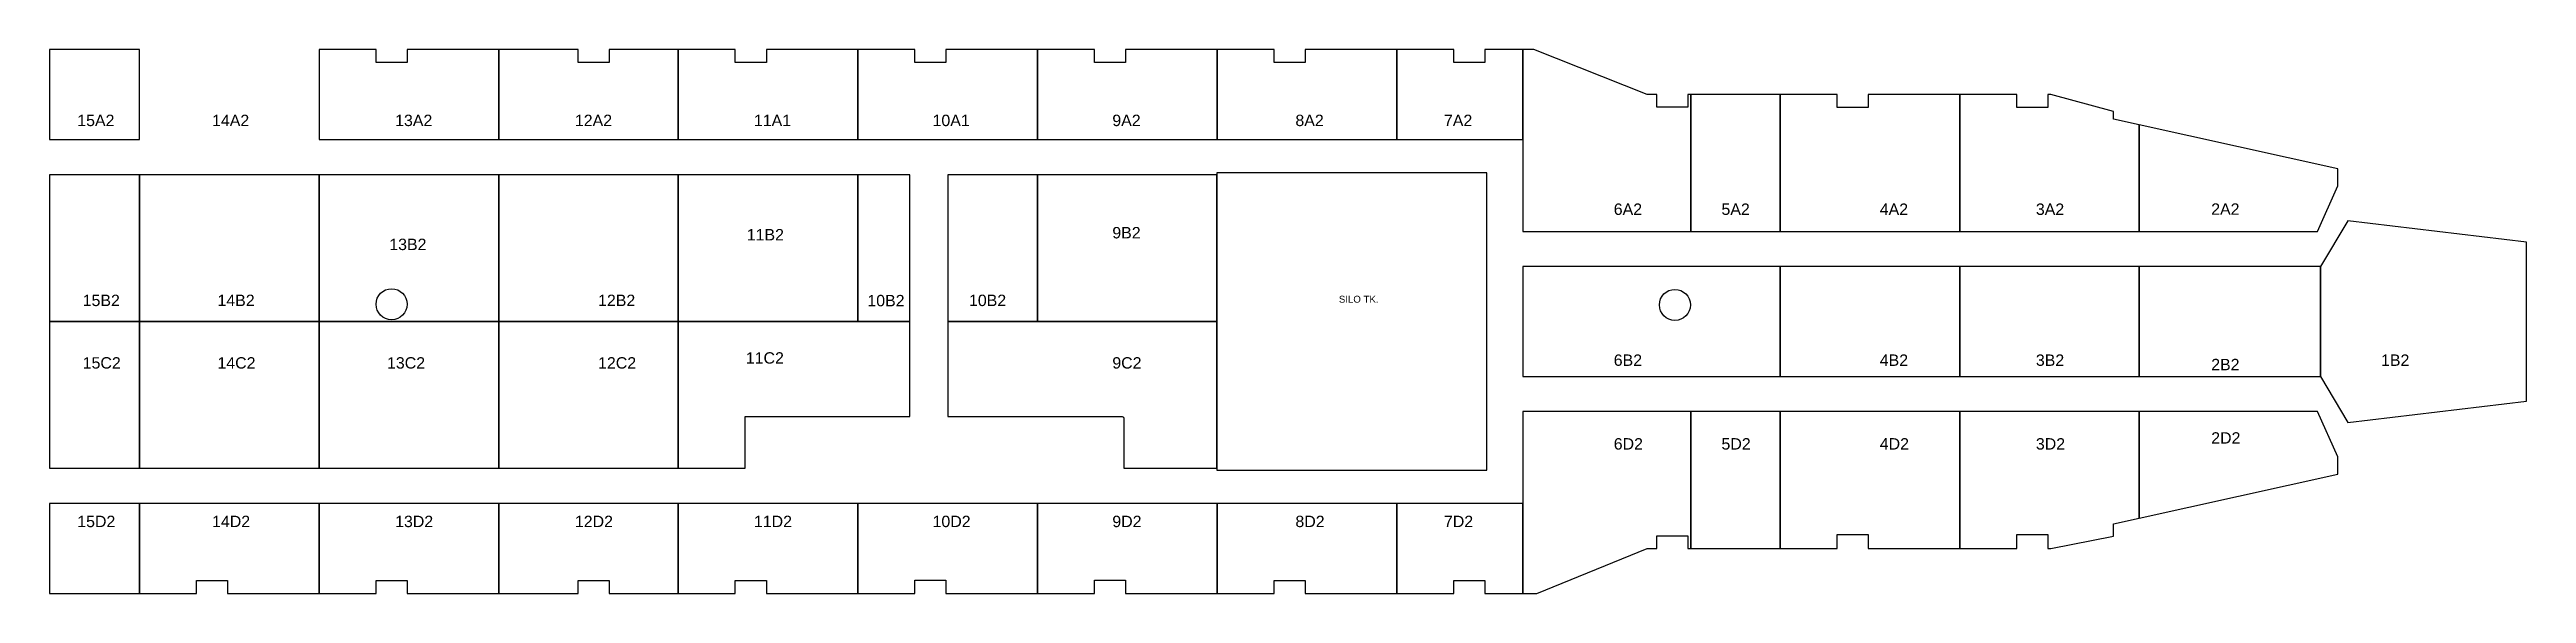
# Model space of a CAD drawing. Header units: inches. Extents: x 6.8 to 78.6, y -35.8 to -20.
import ezdxf

# ---------------------------------------------------------------- set-up
doc = ezdxf.new("R2010")
doc.units = ezdxf.units.IN
doc.header["$MEASUREMENT"] = 0
doc.layers.add('boundry 1', color=2, linetype='Continuous')
doc.layers.add('text', color=2, linetype='Continuous')
doc.styles.get("Standard").update_dxf_attribs({"font": 'arial.ttf'})

msp = doc.modelspace()

# ---------------------------------------------------------------- linework, layer by layer
at = {"layer": 'boundry 1'}
for points in [[(9.446, -20.031), (6.841, -20.031), (6.841, -22.634), (9.446, -22.634)], [(19.846, -20.031), (17.196, -20.031), (17.196, -20.409), (16.296, -20.409), (16.296, -20.031), (14.646, -20.031), (14.646, -22.634), (19.846, -22.634)], [(25.046, -20.031), (23.046, -20.031), (23.046, -20.409), (22.146, -20.409), (22.146, -20.031), (19.846, -20.031), (19.846, -22.634), (25.046, -22.634)], [(30.246, -20.031), (27.596, -20.031), (27.596, -20.409), (26.696, -20.409), (26.696, -20.031), (25.046, -20.031), (25.046, -22.634), (30.246, -22.634)], [(35.446, -20.031), (32.796, -20.031), (32.796, -20.409), (31.896, -20.409), (31.896, -20.031), (30.246, -20.031), (30.246, -22.634), (35.446, -22.634)], [(40.646, -20.031), (37.996, -20.031), (37.996, -20.409), (37.096, -20.409), (37.096, -20.031), (35.446, -20.031), (35.446, -22.634), (40.646, -22.634)], [(45.846, -20.031), (43.196, -20.031), (43.196, -20.409), (42.296, -20.409), (42.296, -20.031), (40.646, -20.031), (40.646, -22.634), (45.846, -22.634)], [(49.501, -20.031), (48.396, -20.031), (48.396, -20.409), (47.496, -20.409), (47.496, -20.031), (45.846, -20.031), (45.846, -22.634), (49.501, -22.634)], [(54.361, -21.331), (54.276, -21.331), (54.276, -21.696), (53.376, -21.696), (53.376, -21.331), (53.101, -21.331), (49.819, -20.031), (49.501, -20.031), (49.501, -22.634), (49.501, -25.296), (54.361, -25.296)], [(56.946, -21.331), (54.361, -21.331), (54.361, -25.296), (56.946, -25.296)], [(62.146, -21.331), (59.496, -21.331), (59.496, -21.71), (58.596, -21.71), (58.596, -21.331), (56.946, -21.331), (56.946, -25.296), (62.146, -25.296)], [(67.346, -22.212), (66.596, -22.046), (66.596, -21.826), (64.786, -21.332), (64.696, -21.332), (64.696, -21.71), (63.796, -21.71), (63.796, -21.332), (62.146, -21.331), (62.146, -25.296), (67.346, -25.296)], [(73.096, -23.976), (73.096, -23.486), (67.346, -22.212), (67.346, -25.296), (72.509, -25.296)], [(9.446, -23.655), (6.841, -23.655), (6.841, -27.906), (9.446, -27.906)], [(14.646, -23.655), (9.446, -23.655), (9.446, -27.906), (14.646, -27.906)], [(19.846, -23.655), (14.646, -23.655), (14.646, -27.906), (19.846, -27.906)], [(25.046, -23.655), (19.846, -23.655), (19.846, -27.906), (25.046, -27.906)], [(30.246, -23.655), (25.046, -23.655), (25.046, -27.906), (30.246, -27.906)], [(31.746, -23.655), (30.246, -23.655), (30.246, -27.906), (31.746, -27.906)], [(35.446, -23.655), (32.846, -23.655), (32.846, -27.906), (35.446, -27.906)], [(40.641, -23.655), (35.446, -23.655), (35.446, -27.906), (40.641, -27.906)], [(48.451, -23.605), (40.641, -23.605), (40.641, -32.207), (48.451, -32.207), (48.451, -32.207)], [(78.556, -25.604), (73.381, -24.988), (72.591, -26.311), (72.591, -29.501), (73.386, -30.831), (78.556, -30.209)], [(56.946, -26.311), (49.501, -26.311), (49.501, -29.501), (56.946, -29.501)], [(62.146, -26.311), (56.946, -26.311), (56.946, -29.501), (62.146, -29.501)], [(67.346, -26.311), (62.146, -26.311), (62.146, -29.501), (67.346, -29.501)], [(72.591, -26.311), (67.346, -26.311), (67.346, -29.501), (72.591, -29.501)], [(9.446, -27.906), (6.841, -27.906), (6.841, -32.157), (9.446, -32.157)], [(14.646, -27.906), (9.446, -27.906), (9.446, -32.157), (14.646, -32.157)], [(19.846, -27.906), (14.646, -27.906), (14.646, -32.157), (19.846, -32.157)], [(25.046, -27.906), (19.846, -27.906), (19.846, -32.157), (25.046, -32.157)], [(31.746, -27.906), (30.246, -27.906), (25.046, -27.906), (25.046, -32.157), (26.986, -32.157), (26.986, -30.657), (31.746, -30.657)], [(54.361, -30.516), (49.501, -30.516), (49.501, -35.781), (49.901, -35.781), (53.101, -34.481), (53.376, -34.481), (53.376, -34.116), (54.276, -34.116), (54.276, -34.481), (54.361, -34.481)], [(56.946, -30.516), (54.361, -30.516), (54.361, -34.481), (56.946, -34.481)], [(62.146, -30.516), (56.946, -30.516), (56.946, -34.481), (58.596, -34.481), (58.596, -34.077), (59.496, -34.077), (59.496, -34.48), (62.146, -34.48)], [(67.346, -30.516), (62.146, -30.516), (62.146, -34.48), (63.796, -34.48), (63.796, -34.077), (64.696, -34.077), (64.696, -34.48), (64.786, -34.48), (66.596, -34.126), (66.596, -33.768), (67.346, -33.601)], [(72.509, -30.516), (67.346, -30.516), (67.346, -33.601), (73.096, -32.326), (73.096, -31.826)], [(9.446, -33.178), (6.841, -33.178), (6.841, -35.781), (9.446, -35.781)], [(14.646, -33.178), (9.446, -33.178), (9.446, -35.781), (11.096, -35.781), (11.096, -35.401), (11.996, -35.401), (11.996, -35.781), (14.646, -35.781)], [(19.846, -33.178), (14.646, -33.178), (14.646, -35.781), (16.296, -35.781), (16.296, -35.401), (17.196, -35.401), (17.196, -35.781), (19.846, -35.781)], [(25.046, -33.178), (19.846, -33.178), (19.846, -35.781), (22.146, -35.781), (22.146, -35.401), (23.046, -35.401), (23.046, -35.781), (25.046, -35.781)], [(30.246, -33.178), (25.046, -33.178), (25.046, -35.781), (26.696, -35.781), (26.696, -35.401), (27.596, -35.401), (27.596, -35.781), (30.246, -35.781)], [(35.446, -33.178), (30.246, -33.178), (30.246, -35.781), (31.896, -35.781), (31.896, -35.4), (32.796, -35.4), (32.796, -35.781), (35.446, -35.781)], [(40.646, -33.178), (35.446, -33.178), (35.446, -35.781), (37.096, -35.781), (37.096, -35.4), (37.996, -35.4), (37.996, -35.781), (40.646, -35.781)], [(45.846, -33.178), (40.646, -33.178), (40.646, -35.781), (42.296, -35.781), (42.296, -35.401), (43.196, -35.401), (43.196, -35.781), (45.846, -35.781)], [(49.501, -33.178), (45.846, -33.178), (45.846, -35.781), (47.496, -35.781), (47.496, -35.401), (48.396, -35.401), (48.396, -35.781), (49.501, -35.781)]]:
    msp.add_lwpolyline(points, close=True, dxfattribs=at)
for points in [[(17.196, -27.406, -1), (16.296, -27.406, -1)], [(53.451, -27.425, -1), (54.351, -27.425, -1)], [(40.641, -27.906), (35.446, -27.906), (32.846, -27.906), (32.846, -30.657), (37.896, -30.657, -0.414213), (37.946, -30.707), (37.946, -32.157), (40.641, -32.157)]]:
    msp.add_lwpolyline(points, format="xyb", close=True, dxfattribs=at)

# ---------------------------------------------------------------- texts
at = {"layer": 'text', "color": 30, "true_color": 0xf8991e, "char_height": 0.33, "attachment_point": 1}
for s, insert in [('15A2', (7.644, -21.918)), ('14A2', (11.547, -21.918)), ('13A2', (16.847, -21.918)), ('12A2', (22.052, -21.918)), ('11A1', (27.235, -21.918)), ('10A1', (32.407, -21.918)), ('9A2', (37.612, -21.918)), ('8A2', (42.913, -21.918)), ('7A2', (47.214, -21.918)), ('6A2', (52.13, -24.489, 0)), ('5A2', (55.249, -24.489, 0)), ('4A2', (59.832, -24.489, 0)), ('3A2', (64.352, -24.489, 0)), ('2A2', (69.428, -24.486, 0)), ('13B2', (16.678, -25.508)), ('\\pxt3;11B2', (27.028, -25.228)), ('9B2', (37.612, -25.17)), ('15B2', (7.801, -27.129)), ('14B2', (11.703, -27.129)), ('12B2', (22.723, -27.129)), ('10B2', (30.52, -27.136)), ('10B2', (33.462, -27.129)), ('15C2', (7.801, -28.939)), ('14C2', (11.703, -28.939)), ('13C2', (16.612, -28.939)), ('12C2', (22.723, -28.939)), ('11C2', (27.001, -28.796)), ('9C2', (37.612, -28.939)), ('6B2', (52.13, -28.86, 0)), ('4B2', (59.832, -28.86, 0)), ('3B2', (64.352, -28.86, 0)), ('2B2', (69.428, -28.987, 0)), ('1B2', (74.345, -28.86, 0)), ('6D2', (52.13, -31.284, 0)), ('5D2', (55.249, -31.284, 0)), ('4D2', (59.832, -31.284, 0)), ('3D2', (64.352, -31.284, 0)), ('2D2', (69.428, -31.112, 0)), ('15D2', (7.644, -33.53)), ('14D2', (11.547, -33.53)), ('13D2', (16.847, -33.53)), ('12D2', (22.052, -33.53)), ('11D2', (27.235, -33.53)), ('10D2', (32.407, -33.53)), ('9D2', (37.612, -33.53)), ('8D2', (42.913, -33.53)), ('7D2', (47.214, -33.53))]:
    msp.add_mtext_dynamic_manual_height_columns(s, width=1.67372, gutter_width=1.65, heights=[0], dxfattribs=dict(at, insert=insert))
at = {"layer": 'text', "color": 7, "ltscale": 0.1, "insert": (44.171, -27.16, 0), "char_height": 0.2, "attachment_point": 1}
msp.add_mtext_dynamic_manual_height_columns('SILO TK.', width=1.38264, gutter_width=12.5, heights=[0], dxfattribs=at)

doc.saveas('drawing.dxf')
